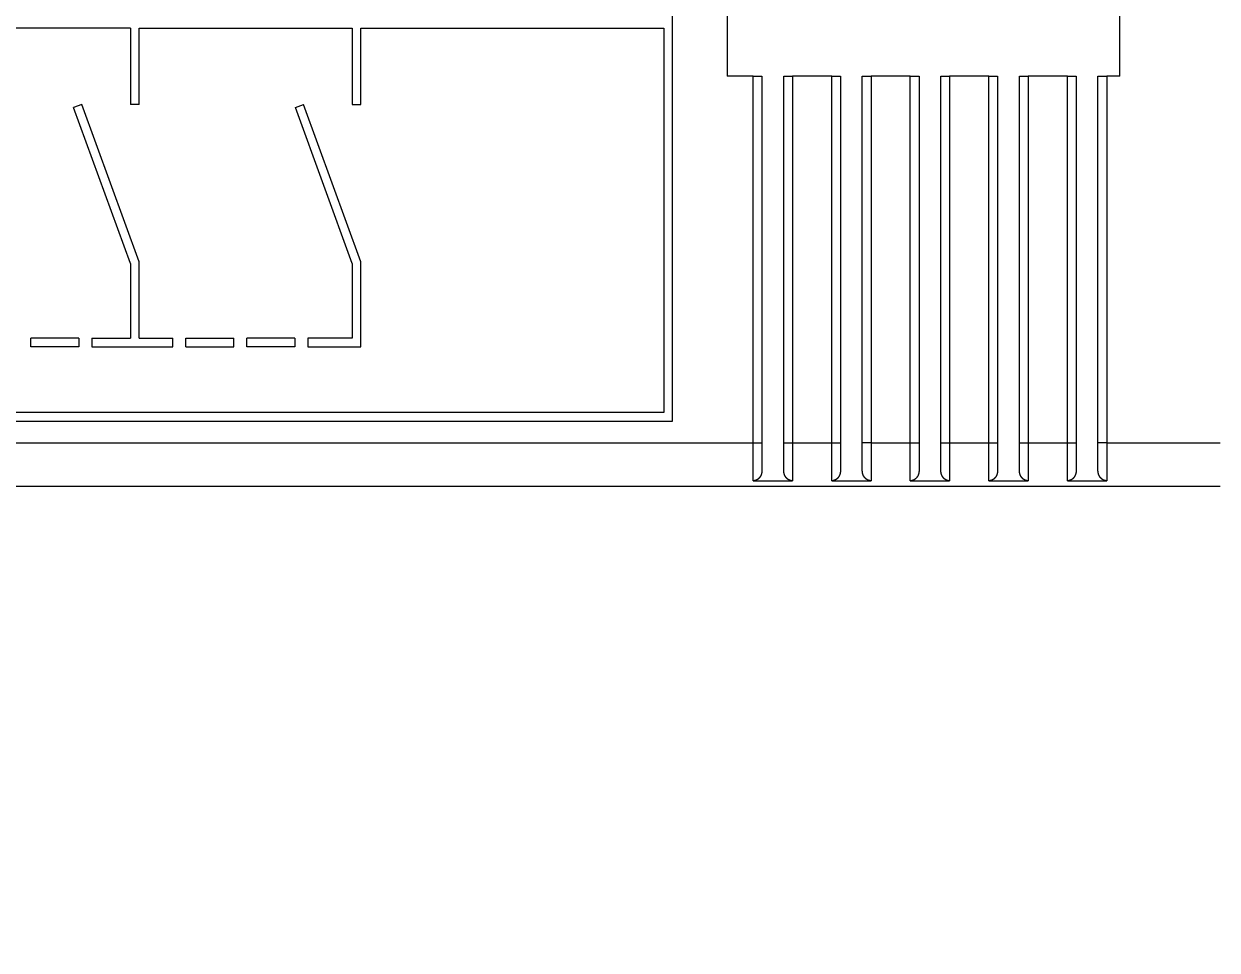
# Model space of a CAD drawing. Header units: millimetres. Extents: x 0 to 840, y -1485 to 297.
# Drawn here: x 83.947 to 86.681, y -1310.486 to -1308.365 of the extents above; entities that cross this region are included whole.
import ezdxf

# ---------------------------------------------------------------- set-up
doc = ezdxf.new("R2010")
doc.units = ezdxf.units.MM

# ---------------------------------------------------------------- blocks, each defined once
blk = doc.blocks.new('OTM30F3M_(40_60_63_80_100_125)')
at = {"linetype": 'Continuous'}
for p, q in [((13.88, 0.1041), (13.88, 0.9441)), ((13.97, 0.9441), (13.97, 0.1041)), ((14.06, 0.1041), (14.06, 0.9441)), ((14.15, 0.9441), (14.15, 0.1041)), ((14.24, 0.1041), (14.24, 0.9441)), ((14.33, 0.9441), (14.33, 0.1041)), ((14.42, 0.1041), (14.42, 0.9441)), ((14.51, 0.9441), (14.51, 0.1041)), ((14.6, 0.1041), (14.6, 0.9441)), ((14.69, 0.9441), (14.69, 0.1041)), ((9.11, 0.1041), (13.88, 0.1041)), ((13.88, 0.1041), (13.9, 0.1041)), ((13.88, 0.0175), (13.88, 0.1041)), ((13.95, 0.1041), (13.97, 0.1041)), ((13.97, 0.1041), (13.97, 0.0175)), ((13.97, 0.1041), (14.06, 0.1041)), ((14.06, 0.1041), (14.08, 0.1041)), ((14.06, 0.0175), (14.06, 0.1041)), ((14.15, 0.1041), (14.13, 0.1041)), ((14.15, 0.1041), (14.15, 0.0175)), ((14.15, 0.1041), (14.24, 0.1041)), ((14.24, 0.1041), (14.26, 0.1041)), ((14.24, 0.0175), (14.24, 0.1041)), ((14.31, 0.1041), (14.33, 0.1041)), ((14.33, 0.1041), (14.33, 0.0175)), ((14.33, 0.1041), (14.42, 0.1041)), ((14.42, 0.1041), (14.44, 0.1041)), ((14.42, 0.0175), (14.42, 0.1041)), ((14.49, 0.1041), (14.51, 0.1041)), ((14.51, 0.1041), (14.51, 0.0175)), ((14.51, 0.1041), (14.6, 0.1041)), ((14.6, 0.1041), (14.62, 0.1041)), ((14.6, 0.0175), (14.6, 0.1041)), ((14.69, 0.1041), (14.67, 0.1041)), ((14.69, 0.1041), (14.69, 0.0175)), ((14.69, 0.1041), (14.95, 0.1041))]:
    blk.add_line(p, q, dxfattribs=at)
for points in [[(13.82, 1.4541), (13.82, 0.9441)], [(14.72, 0.9441), (14.72, 1.4541)], [(13.695, 0.1541), (13.695, 1.4241)], [(12.453, 1.0541), (11.965, 1.0541)], [(12.453, 1.0541), (12.453, 0.8795)], [(12.473, 0.8795), (12.473, 1.0541)], [(12.473, 1.0541), (12.961, 1.0541)], [(12.961, 1.0541), (12.961, 0.8795)], [(12.981, 0.8795), (12.981, 1.0541)], [(12.981, 1.0541), (13.675, 1.0541)], [(13.675, 1.0541), (13.675, 0.1741)], [(13.88, 0.9441), (13.82, 0.9441)], [(13.88, 0.9441), (13.9, 0.9441)], [(13.9, 0.9441), (13.9, 0.1041)], [(13.95, 0.9441), (13.97, 0.9441)], [(13.95, 0.1041), (13.95, 0.9441)], [(14.06, 0.9441), (13.97, 0.9441)], [(14.06, 0.9441), (14.08, 0.9441)], [(14.08, 0.9441), (14.08, 0.1041)], [(14.13, 0.9441), (14.15, 0.9441)], [(14.13, 0.1041), (14.13, 0.9441)], [(14.24, 0.9441), (14.15, 0.9441)], [(14.24, 0.9441), (14.26, 0.9441)], [(14.26, 0.9441), (14.26, 0.1041)], [(14.31, 0.9441), (14.33, 0.9441)], [(14.31, 0.1041), (14.31, 0.9441)], [(14.42, 0.9441), (14.33, 0.9441)], [(14.42, 0.9441), (14.44, 0.9441)], [(14.44, 0.9441), (14.44, 0.1041)], [(14.49, 0.9441), (14.51, 0.9441)], [(14.49, 0.1041), (14.49, 0.9441)], [(14.6, 0.9441), (14.51, 0.9441)], [(14.6, 0.9441), (14.62, 0.9441)], [(14.62, 0.9441), (14.62, 0.1041)], [(14.67, 0.9441), (14.69, 0.9441)], [(14.67, 0.1041), (14.67, 0.9441)], [(14.72, 0.9441), (14.69, 0.9441)], [(12.3418, 0.8795), (12.323, 0.8727)], [(12.473, 0.519), (12.3418, 0.8795)], [(12.473, 0.8795), (12.453, 0.8795)], [(12.831, 0.8727), (12.8498, 0.8795)], [(12.981, 0.519), (12.8498, 0.8795)], [(12.961, 0.8795), (12.981, 0.8795)], [(12.453, 0.5155), (12.323, 0.8727)], [(12.961, 0.5155), (12.831, 0.8727)], [(12.453, 0.5155), (12.453, 0.3441)], [(12.473, 0.3441), (12.473, 0.519)], [(12.961, 0.5155), (12.961, 0.3441)], [(12.981, 0.3241), (12.981, 0.519)], [(12.225, 0.3241), (12.225, 0.3441)], [(12.335, 0.3441), (12.225, 0.3441)], [(12.335, 0.3441), (12.335, 0.3241)], [(12.365, 0.3441), (12.453, 0.3441)], [(12.365, 0.3441), (12.365, 0.3241)], [(12.473, 0.3441), (12.55, 0.3441)], [(12.55, 0.3241), (12.55, 0.3441)], [(12.58, 0.3241), (12.58, 0.3441)], [(12.58, 0.3441), (12.69, 0.3441)], [(12.69, 0.3241), (12.69, 0.3441)], [(12.72, 0.3241), (12.72, 0.3441)], [(12.83, 0.3441), (12.72, 0.3441)], [(12.83, 0.3441), (12.83, 0.3241)], [(12.86, 0.3441), (12.86, 0.3241)], [(12.961, 0.3441), (12.86, 0.3441)], [(12.335, 0.3241), (12.225, 0.3241)], [(12.365, 0.3241), (12.55, 0.3241)], [(12.58, 0.3241), (12.69, 0.3241)], [(12.83, 0.3241), (12.72, 0.3241)], [(12.86, 0.3241), (12.981, 0.3241)], [(13.675, 0.1741), (9.215, 0.1741)], [(9.195, 0.1541), (13.695, 0.1541)], [(13.9, 0.1041), (13.9, 0.0417)], [(13.95, 0.0417), (13.95, 0.1041)], [(14.08, 0.1041), (14.08, 0.0417)], [(14.13, 0.0417), (14.13, 0.1041)], [(14.26, 0.1041), (14.26, 0.0417)], [(14.31, 0.0417), (14.31, 0.1041)], [(14.44, 0.1041), (14.44, 0.0417)], [(14.49, 0.0417), (14.49, 0.1041)], [(14.62, 0.1041), (14.62, 0.0417)], [(14.67, 0.0417), (14.67, 0.1041)], [(14.95, 0.0041), (7.1, 0.0041)], [(13.88, 0.0175), (13.97, 0.0175)], [(14.06, 0.0175), (14.15, 0.0175)], [(14.24, 0.0175), (14.33, 0.0175)], [(14.42, 0.0175), (14.51, 0.0175)], [(14.6, 0.0175), (14.69, 0.0175)]]:
    blk.add_lwpolyline(points, dxfattribs=at)
for points in [[(13.9, 0.0416), (13.9, 0.0414, -0.002264), (13.9, 0.0411, -0.002256), (13.9, 0.0408, -0.002256), (13.9, 0.0405, -0.002267), (13.9, 0.0402, -0.002275), (13.9, 0.0399, -0.002282), (13.8999, 0.0396, -0.00229), (13.8999, 0.0393, -0.0023), (13.8999, 0.039, -0.002309), (13.8999, 0.0388, -0.00232), (13.8998, 0.0385, -0.00233), (13.8998, 0.0382, -0.002342), (13.8998, 0.0379, -0.002354), (13.8997, 0.0376, -0.002367), (13.8997, 0.0373, -0.00238), (13.8997, 0.037, -0.002395), (13.8996, 0.0367, -0.002408), (13.8996, 0.0364, -0.002425), (13.8995, 0.0362, -0.00244), (13.8995, 0.0359, -0.002457), (13.8994, 0.0356, -0.002473), (13.8993, 0.0353, -0.002492), (13.8993, 0.035, -0.002509), (13.8992, 0.0347, -0.002529), (13.8992, 0.0344, -0.002547), (13.8991, 0.0342, -0.002568), (13.899, 0.0339, -0.002588), (13.8989, 0.0336, -0.00261), (13.8989, 0.0333, -0.00263), (13.8988, 0.033, -0.002653), (13.8987, 0.0328, -0.002675), (13.8986, 0.0325, -0.0027), (13.8985, 0.0322, -0.002722), (13.8984, 0.0319, -0.002746), (13.8983, 0.0317, -0.002775), (13.8982, 0.0314, -0.002807), (13.8981, 0.0311, -0.00282), (13.898, 0.0309, -0.002826), (13.8979, 0.0306, -0.002834), (13.8978, 0.0303, -0.002845), (13.8977, 0.0301, -0.002855), (13.8976, 0.0298, -0.002868), (13.8974, 0.0295, -0.00288), (13.8973, 0.0293, -0.002896), (13.8972, 0.029, -0.00291), (13.8971, 0.0287, -0.002928), (13.8969, 0.0285, -0.002945), (13.8968, 0.0282, -0.002965), (13.8966, 0.028, -0.002984), (13.8965, 0.0277, -0.003006), (13.8964, 0.0275, -0.003028), (13.8962, 0.0272, -0.003052), (13.8961, 0.027, -0.003075), (13.8959, 0.0267, -0.003103), (13.8957, 0.0265, -0.003128), (13.8956, 0.0262, -0.003156), (13.8954, 0.026, -0.003184), (13.8953, 0.0258, -0.003217), (13.8951, 0.0255, -0.003244), (13.8949, 0.0253, -0.003271), (13.8947, 0.0251, -0.003311), (13.8946, 0.0248, -0.003367), (13.8944, 0.0246, -0.003406), (13.8942, 0.0244, -0.003435), (13.894, 0.0242, -0.00344), (13.8938, 0.0239, -0.003434), (13.8936, 0.0237, -0.003434), (13.8934, 0.0235, -0.00344), (13.8932, 0.0233, -0.003446), (13.893, 0.0231, -0.003455), (13.8928, 0.0229, -0.003464), (13.8926, 0.0227, -0.003477), (13.8924, 0.0225, -0.003489), (13.8922, 0.0223, -0.003506), (13.8919, 0.0221, -0.003523), (13.8917, 0.0219, -0.003544), (13.8915, 0.0217, -0.003564), (13.8913, 0.0215, -0.003588), (13.891, 0.0214, -0.003612), (13.8908, 0.0212, -0.003641), (13.8906, 0.021, -0.003668), (13.8903, 0.0208, -0.0037), (13.8901, 0.0207, -0.003731), (13.8899, 0.0205, -0.003767), (13.8896, 0.0204, -0.003802), (13.8894, 0.0202, -0.003842), (13.8891, 0.02, -0.003878), (13.8889, 0.0199, -0.003921), (13.8886, 0.0198, -0.003965), (13.8884, 0.0196, -0.004005), (13.8881, 0.0195, -0.004007), (13.8878, 0.0194, -0.003989), (13.8876, 0.0192, -0.003975), (13.8873, 0.0191, -0.003967), (13.8871, 0.019, -0.00396), (13.8868, 0.0189, -0.003956), (13.8865, 0.0188, -0.003955), (13.8862, 0.0187, -0.003956), (13.886, 0.0186, -0.00396), (13.8857, 0.0185, -0.003968), (13.8854, 0.0184, -0.003976), (13.8851, 0.0183, -0.003987), (13.8849, 0.0182, -0.004003), (13.8846, 0.0181, -0.004029), (13.8843, 0.018, -0.004038), (13.884, 0.018, -0.004036), (13.8837, 0.0179, -0.004095), (13.8835, 0.0178, -0.004207), (13.8832, 0.0178, -0.004118), (13.8829, 0.0177, -0.003882), (13.8826, 0.0177, -0.004311), (13.8823, 0.0177, -0.005155), (13.882, 0.0176, -0.003937), (13.8817, 0.0176, -0.001394), (13.8815, 0.0176, -0.005323), (13.8812, 0.0175, -0.009071), (13.8807, 0.0175, -0.004437), (13.88, 0.0175, -0.002355)], [(13.97, 0.0175), (13.9698, 0.0175, -0.00363), (13.9695, 0.0175, -0.003631), (13.9693, 0.0175, -0.003617), (13.969, 0.0175, -0.00359), (13.9688, 0.0175, -0.00357), (13.9685, 0.0176, -0.003553), (13.9683, 0.0176, -0.003539), (13.968, 0.0176, -0.003525), (13.9678, 0.0176, -0.003513), (13.9675, 0.0177, -0.003503), (13.9673, 0.0177, -0.003495), (13.967, 0.0178, -0.003488), (13.9668, 0.0178, -0.003484), (13.9665, 0.0179, -0.003481), (13.9663, 0.0179, -0.00348), (13.966, 0.018, -0.003481), (13.9658, 0.018, -0.003483), (13.9656, 0.0181, -0.003488), (13.9653, 0.0181, -0.003494), (13.9651, 0.0182, -0.003502), (13.9648, 0.0183, -0.003511), (13.9646, 0.0184, -0.003523), (13.9644, 0.0184, -0.003536), (13.9641, 0.0185, -0.003548), (13.9639, 0.0186, -0.003539), (13.9637, 0.0187, -0.0035), (13.9634, 0.0188, -0.003468), (13.9632, 0.0189, -0.003444), (13.963, 0.019, -0.003422), (13.9627, 0.0191, -0.003396), (13.9625, 0.0192, -0.003374), (13.9623, 0.0193, -0.003353), (13.9621, 0.0194, -0.003335), (13.9618, 0.0195, -0.003316), (13.9616, 0.0196, -0.0033), (13.9614, 0.0197, -0.003284), (13.9612, 0.0199, -0.003271), (13.961, 0.02, -0.003258), (13.9608, 0.0201, -0.003249), (13.9605, 0.0203, -0.003239), (13.9603, 0.0204, -0.003232), (13.9601, 0.0205, -0.003225), (13.9599, 0.0207, -0.00322), (13.9597, 0.0208, -0.003217), (13.9595, 0.0209, -0.003215), (13.9593, 0.0211, -0.003215), (13.9591, 0.0212, -0.003216), (13.9589, 0.0214, -0.003218), (13.9587, 0.0215, -0.003204), (13.9585, 0.0217, -0.003166), (13.9583, 0.0219, -0.003134), (13.9581, 0.022, -0.00311), (13.958, 0.0222, -0.003088), (13.9578, 0.0224, -0.003062), (13.9576, 0.0225, -0.00304), (13.9574, 0.0227, -0.003017), (13.9572, 0.0229, -0.002997), (13.957, 0.023, -0.002976), (13.9569, 0.0232, -0.002957), (13.9567, 0.0234, -0.002938), (13.9565, 0.0236, -0.002922), (13.9564, 0.0238, -0.002905), (13.9562, 0.0239, -0.002891), (13.956, 0.0241, -0.002876), (13.9559, 0.0243, -0.002864), (13.9557, 0.0245, -0.002851), (13.9555, 0.0247, -0.002841), (13.9554, 0.0249, -0.002831), (13.9552, 0.0251, -0.002823), (13.9551, 0.0253, -0.002814), (13.9549, 0.0255, -0.002808), (13.9548, 0.0257, -0.002804), (13.9546, 0.0259, -0.002798), (13.9545, 0.0261, -0.002782), (13.9544, 0.0263, -0.002761), (13.9542, 0.0265, -0.002732), (13.9541, 0.0267, -0.002708), (13.954, 0.0269, -0.002687), (13.9538, 0.0271, -0.002668), (13.9537, 0.0274, -0.002646), (13.9536, 0.0276, -0.002626), (13.9535, 0.0278, -0.002606), (13.9533, 0.028, -0.002589), (13.9532, 0.0282, -0.00257), (13.9531, 0.0284, -0.002553), (13.953, 0.0287, -0.002535), (13.9529, 0.0289, -0.00252), (13.9528, 0.0291, -0.002504), (13.9526, 0.0293, -0.00249), (13.9525, 0.0296, -0.002474), (13.9524, 0.0298, -0.002462), (13.9523, 0.03, -0.002448), (13.9522, 0.0302, -0.002436), (13.9521, 0.0305, -0.002424), (13.952, 0.0307, -0.002414), (13.952, 0.0309, -0.002403), (13.9519, 0.0312, -0.002394), (13.9518, 0.0314, -0.002384), (13.9517, 0.0316, -0.002377), (13.9516, 0.0319, -0.002369), (13.9515, 0.0321, -0.002362), (13.9514, 0.0323, -0.002351), (13.9514, 0.0326, -0.002336), (13.9513, 0.0328, -0.002312), (13.9512, 0.0331, -0.002292), (13.9511, 0.0333, -0.002277), (13.9511, 0.0335, -0.002263), (13.951, 0.0338, -0.002246), (13.951, 0.034, -0.002231), (13.9509, 0.0343, -0.002215), (13.9508, 0.0345, -0.002201), (13.9508, 0.0347, -0.002186), (13.9507, 0.035, -0.002172), (13.9507, 0.0352, -0.002158), (13.9506, 0.0355, -0.002145), (13.9506, 0.0357, -0.002132), (13.9505, 0.036, -0.00212), (13.9505, 0.0362, -0.002107), (13.9504, 0.0364, -0.002096), (13.9504, 0.0367, -0.002084), (13.9504, 0.0369, -0.002073), (13.9503, 0.0372, -0.002061), (13.9503, 0.0374, -0.002053), (13.9502, 0.0377, -0.002046), (13.9502, 0.0379, -0.002032), (13.9502, 0.0382, -0.00201), (13.9502, 0.0384, -0.002019), (13.9501, 0.0387, -0.002049), (13.9501, 0.0389, -0.001986), (13.9501, 0.0392, -0.001853), (13.9501, 0.0394, -0.002029), (13.9501, 0.0397, -0.002391), (13.95, 0.0399, -0.00183), (13.95, 0.0402, -0.000698), (13.95, 0.0404, -0.002595), (13.95, 0.0407, -0.004304), (13.95, 0.0411, -0.002098), (13.95, 0.0416, -0.001122)], [(14.08, 0.0416), (14.08, 0.0414, -0.002263), (14.08, 0.0411, -0.002255), (14.08, 0.0408, -0.002255), (14.08, 0.0405, -0.002266), (14.08, 0.0402, -0.002274), (14.08, 0.0399, -0.002281), (14.0799, 0.0396, -0.002288), (14.0799, 0.0393, -0.002298), (14.0799, 0.039, -0.002308), (14.0799, 0.0388, -0.002319), (14.0798, 0.0385, -0.002329), (14.0798, 0.0382, -0.002341), (14.0798, 0.0379, -0.002353), (14.0797, 0.0376, -0.002366), (14.0797, 0.0373, -0.002379), (14.0797, 0.037, -0.002394), (14.0796, 0.0367, -0.002408), (14.0796, 0.0364, -0.002424), (14.0795, 0.0362, -0.002439), (14.0795, 0.0359, -0.002456), (14.0794, 0.0356, -0.002472), (14.0793, 0.0353, -0.002491), (14.0793, 0.035, -0.002508), (14.0792, 0.0347, -0.002528), (14.0792, 0.0344, -0.002547), (14.0791, 0.0342, -0.002568), (14.079, 0.0339, -0.002587), (14.0789, 0.0336, -0.002609), (14.0789, 0.0333, -0.00263), (14.0788, 0.033, -0.002653), (14.0787, 0.0328, -0.002675), (14.0786, 0.0325, -0.0027), (14.0785, 0.0322, -0.002722), (14.0784, 0.0319, -0.002746), (14.0783, 0.0317, -0.002775), (14.0782, 0.0314, -0.002807), (14.0781, 0.0311, -0.00282), (14.078, 0.0309, -0.002826), (14.0779, 0.0306, -0.002834), (14.0778, 0.0303, -0.002845), (14.0777, 0.0301, -0.002855), (14.0776, 0.0298, -0.002868), (14.0774, 0.0295, -0.00288), (14.0773, 0.0293, -0.002896), (14.0772, 0.029, -0.00291), (14.0771, 0.0287, -0.002928), (14.0769, 0.0285, -0.002945), (14.0768, 0.0282, -0.002965), (14.0766, 0.028, -0.002984), (14.0765, 0.0277, -0.003006), (14.0764, 0.0275, -0.003028), (14.0762, 0.0272, -0.003052), (14.0761, 0.027, -0.003075), (14.0759, 0.0267, -0.003103), (14.0757, 0.0265, -0.003128), (14.0756, 0.0262, -0.003156), (14.0754, 0.026, -0.003184), (14.0753, 0.0258, -0.003217), (14.0751, 0.0255, -0.003244), (14.0749, 0.0253, -0.003271), (14.0747, 0.0251, -0.003311), (14.0746, 0.0248, -0.003367), (14.0744, 0.0246, -0.003406), (14.0742, 0.0244, -0.003435), (14.074, 0.0242, -0.00344), (14.0738, 0.0239, -0.003434), (14.0736, 0.0237, -0.003434), (14.0734, 0.0235, -0.00344), (14.0732, 0.0233, -0.003446), (14.073, 0.0231, -0.003455), (14.0728, 0.0229, -0.003464), (14.0726, 0.0227, -0.003477), (14.0724, 0.0225, -0.003489), (14.0722, 0.0223, -0.003506), (14.0719, 0.0221, -0.003523), (14.0717, 0.0219, -0.003544), (14.0715, 0.0217, -0.003564), (14.0713, 0.0215, -0.003588), (14.071, 0.0214, -0.003612), (14.0708, 0.0212, -0.003641), (14.0706, 0.021, -0.003668), (14.0703, 0.0208, -0.0037), (14.0701, 0.0207, -0.003731), (14.0699, 0.0205, -0.003767), (14.0696, 0.0204, -0.003802), (14.0694, 0.0202, -0.003842), (14.0691, 0.02, -0.003878), (14.0689, 0.0199, -0.003921), (14.0686, 0.0198, -0.003965), (14.0684, 0.0196, -0.004005), (14.0681, 0.0195, -0.004007), (14.0678, 0.0194, -0.003989), (14.0676, 0.0192, -0.003975), (14.0673, 0.0191, -0.003967), (14.0671, 0.019, -0.00396), (14.0668, 0.0189, -0.003956), (14.0665, 0.0188, -0.003955), (14.0662, 0.0187, -0.003956), (14.066, 0.0186, -0.00396), (14.0657, 0.0185, -0.003968), (14.0654, 0.0184, -0.003976), (14.0651, 0.0183, -0.003987), (14.0649, 0.0182, -0.004003), (14.0646, 0.0181, -0.004029), (14.0643, 0.018, -0.004038), (14.064, 0.018, -0.004036), (14.0637, 0.0179, -0.004095), (14.0635, 0.0178, -0.004207), (14.0632, 0.0178, -0.004118), (14.0629, 0.0177, -0.003882), (14.0626, 0.0177, -0.004311), (14.0623, 0.0177, -0.005154), (14.062, 0.0176, -0.003938), (14.0617, 0.0176, -0.001395), (14.0615, 0.0176, -0.005322), (14.0612, 0.0175, -0.009069), (14.0607, 0.0175, -0.004437), (14.06, 0.0175, -0.002355)], [(14.15, 0.0175), (14.1498, 0.0175, -0.00363), (14.1495, 0.0175, -0.003631), (14.1493, 0.0175, -0.003616), (14.149, 0.0175, -0.003589), (14.1488, 0.0175, -0.00357), (14.1485, 0.0176, -0.003553), (14.1483, 0.0176, -0.003539), (14.148, 0.0176, -0.003525), (14.1478, 0.0176, -0.003513), (14.1475, 0.0177, -0.003503), (14.1473, 0.0177, -0.003495), (14.147, 0.0178, -0.003489), (14.1468, 0.0178, -0.003484), (14.1465, 0.0179, -0.003481), (14.1463, 0.0179, -0.00348), (14.146, 0.018, -0.003481), (14.1458, 0.018, -0.003484), (14.1456, 0.0181, -0.003488), (14.1453, 0.0181, -0.003494), (14.1451, 0.0182, -0.003502), (14.1448, 0.0183, -0.003511), (14.1446, 0.0184, -0.003523), (14.1444, 0.0184, -0.003537), (14.1441, 0.0185, -0.003548), (14.1439, 0.0186, -0.003539), (14.1437, 0.0187, -0.0035), (14.1434, 0.0188, -0.003468), (14.1432, 0.0189, -0.003444), (14.143, 0.019, -0.003422), (14.1427, 0.0191, -0.003396), (14.1425, 0.0192, -0.003374), (14.1423, 0.0193, -0.003353), (14.1421, 0.0194, -0.003335), (14.1418, 0.0195, -0.003316), (14.1416, 0.0196, -0.0033), (14.1414, 0.0197, -0.003284), (14.1412, 0.0199, -0.003271), (14.141, 0.02, -0.003258), (14.1408, 0.0201, -0.003249), (14.1405, 0.0203, -0.003239), (14.1403, 0.0204, -0.003232), (14.1401, 0.0205, -0.003225), (14.1399, 0.0207, -0.00322), (14.1397, 0.0208, -0.003217), (14.1395, 0.0209, -0.003215), (14.1393, 0.0211, -0.003215), (14.1391, 0.0212, -0.003216), (14.1389, 0.0214, -0.003218), (14.1387, 0.0215, -0.003204), (14.1385, 0.0217, -0.003166), (14.1383, 0.0219, -0.003134), (14.1381, 0.022, -0.00311), (14.138, 0.0222, -0.003088), (14.1378, 0.0224, -0.003062), (14.1376, 0.0225, -0.00304), (14.1374, 0.0227, -0.003017), (14.1372, 0.0229, -0.002997), (14.137, 0.023, -0.002976), (14.1369, 0.0232, -0.002957), (14.1367, 0.0234, -0.002938), (14.1365, 0.0236, -0.002922), (14.1364, 0.0238, -0.002905), (14.1362, 0.0239, -0.002891), (14.136, 0.0241, -0.002876), (14.1359, 0.0243, -0.002864), (14.1357, 0.0245, -0.002851), (14.1355, 0.0247, -0.002841), (14.1354, 0.0249, -0.002831), (14.1352, 0.0251, -0.002823), (14.1351, 0.0253, -0.002814), (14.1349, 0.0255, -0.002808), (14.1348, 0.0257, -0.002804), (14.1346, 0.0259, -0.002798), (14.1345, 0.0261, -0.002782), (14.1344, 0.0263, -0.002761), (14.1342, 0.0265, -0.002732), (14.1341, 0.0267, -0.002708), (14.134, 0.0269, -0.002687), (14.1338, 0.0271, -0.002668), (14.1337, 0.0274, -0.002646), (14.1336, 0.0276, -0.002626), (14.1335, 0.0278, -0.002606), (14.1333, 0.028, -0.002589), (14.1332, 0.0282, -0.00257), (14.1331, 0.0284, -0.002553), (14.133, 0.0287, -0.002535), (14.1329, 0.0289, -0.00252), (14.1328, 0.0291, -0.002504), (14.1326, 0.0293, -0.00249), (14.1325, 0.0296, -0.002474), (14.1324, 0.0298, -0.002462), (14.1323, 0.03, -0.002448), (14.1322, 0.0302, -0.002436), (14.1321, 0.0305, -0.002424), (14.132, 0.0307, -0.002414), (14.132, 0.0309, -0.002403), (14.1319, 0.0312, -0.002394), (14.1318, 0.0314, -0.002384), (14.1317, 0.0316, -0.002377), (14.1316, 0.0319, -0.002369), (14.1315, 0.0321, -0.002362), (14.1314, 0.0323, -0.002351), (14.1314, 0.0326, -0.002336), (14.1313, 0.0328, -0.002312), (14.1312, 0.0331, -0.002292), (14.1311, 0.0333, -0.002277), (14.1311, 0.0335, -0.002263), (14.131, 0.0338, -0.002246), (14.131, 0.034, -0.002231), (14.1309, 0.0343, -0.002215), (14.1308, 0.0345, -0.002201), (14.1308, 0.0347, -0.002186), (14.1307, 0.035, -0.002172), (14.1307, 0.0352, -0.002158), (14.1306, 0.0355, -0.002145), (14.1306, 0.0357, -0.002132), (14.1305, 0.036, -0.00212), (14.1305, 0.0362, -0.002107), (14.1304, 0.0364, -0.002096), (14.1304, 0.0367, -0.002084), (14.1304, 0.0369, -0.002073), (14.1303, 0.0372, -0.002061), (14.1303, 0.0374, -0.002053), (14.1302, 0.0377, -0.002046), (14.1302, 0.0379, -0.002032), (14.1302, 0.0382, -0.00201), (14.1302, 0.0384, -0.002019), (14.1301, 0.0387, -0.002049), (14.1301, 0.0389, -0.001986), (14.1301, 0.0392, -0.001851), (14.1301, 0.0394, -0.00203), (14.1301, 0.0397, -0.002396), (14.13, 0.0399, -0.001829), (14.13, 0.0402, -0.000676), (14.13, 0.0404, -0.002601), (14.13, 0.0407, -0.004369), (14.13, 0.0411, -0.002134), (14.13, 0.0416, -0.001138)], [(14.26, 0.0416), (14.26, 0.0414, -0.002261), (14.26, 0.0411, -0.002253), (14.26, 0.0408, -0.002253), (14.26, 0.0405, -0.002264), (14.26, 0.0402, -0.002272), (14.26, 0.0399, -0.00228), (14.2599, 0.0396, -0.002287), (14.2599, 0.0393, -0.002297), (14.2599, 0.039, -0.002306), (14.2599, 0.0388, -0.002318), (14.2598, 0.0385, -0.002328), (14.2598, 0.0382, -0.00234), (14.2598, 0.0379, -0.002352), (14.2597, 0.0376, -0.002365), (14.2597, 0.0373, -0.002378), (14.2597, 0.037, -0.002393), (14.2596, 0.0367, -0.002407), (14.2596, 0.0364, -0.002423), (14.2595, 0.0362, -0.002438), (14.2595, 0.0359, -0.002456), (14.2594, 0.0356, -0.002472), (14.2593, 0.0353, -0.002491), (14.2593, 0.035, -0.002508), (14.2592, 0.0347, -0.002528), (14.2592, 0.0344, -0.002546), (14.2591, 0.0342, -0.002567), (14.259, 0.0339, -0.002587), (14.2589, 0.0336, -0.002609), (14.2589, 0.0333, -0.00263), (14.2588, 0.033, -0.002653), (14.2587, 0.0328, -0.002675), (14.2586, 0.0325, -0.0027), (14.2585, 0.0322, -0.002722), (14.2584, 0.0319, -0.002746), (14.2583, 0.0317, -0.002775), (14.2582, 0.0314, -0.002807), (14.2581, 0.0311, -0.00282), (14.258, 0.0309, -0.002826), (14.2579, 0.0306, -0.002834), (14.2578, 0.0303, -0.002845), (14.2577, 0.0301, -0.002855), (14.2576, 0.0298, -0.002868), (14.2574, 0.0295, -0.00288), (14.2573, 0.0293, -0.002896), (14.2572, 0.029, -0.00291), (14.2571, 0.0287, -0.002928), (14.2569, 0.0285, -0.002945), (14.2568, 0.0282, -0.002965), (14.2566, 0.028, -0.002984), (14.2565, 0.0277, -0.003006), (14.2564, 0.0275, -0.003028), (14.2562, 0.0272, -0.003052), (14.2561, 0.027, -0.003075), (14.2559, 0.0267, -0.003103), (14.2557, 0.0265, -0.003128), (14.2556, 0.0262, -0.003156), (14.2554, 0.026, -0.003184), (14.2553, 0.0258, -0.003217), (14.2551, 0.0255, -0.003244), (14.2549, 0.0253, -0.003271), (14.2547, 0.0251, -0.003311), (14.2546, 0.0248, -0.003367), (14.2544, 0.0246, -0.003406), (14.2542, 0.0244, -0.003435), (14.254, 0.0242, -0.00344), (14.2538, 0.0239, -0.003434), (14.2536, 0.0237, -0.003434), (14.2534, 0.0235, -0.00344), (14.2532, 0.0233, -0.003446), (14.253, 0.0231, -0.003455), (14.2528, 0.0229, -0.003464), (14.2526, 0.0227, -0.003477), (14.2524, 0.0225, -0.003489), (14.2522, 0.0223, -0.003506), (14.2519, 0.0221, -0.003523), (14.2517, 0.0219, -0.003544), (14.2515, 0.0217, -0.003564), (14.2513, 0.0215, -0.003588), (14.251, 0.0214, -0.003612), (14.2508, 0.0212, -0.003641), (14.2506, 0.021, -0.003668), (14.2503, 0.0208, -0.0037), (14.2501, 0.0207, -0.003731), (14.2499, 0.0205, -0.003767), (14.2496, 0.0204, -0.003802), (14.2494, 0.0202, -0.003842), (14.2491, 0.02, -0.003878), (14.2489, 0.0199, -0.003921), (14.2486, 0.0198, -0.003965), (14.2484, 0.0196, -0.004005), (14.2481, 0.0195, -0.004007), (14.2478, 0.0194, -0.003989), (14.2476, 0.0192, -0.003975), (14.2473, 0.0191, -0.003967), (14.2471, 0.019, -0.00396), (14.2468, 0.0189, -0.003956), (14.2465, 0.0188, -0.003955), (14.2462, 0.0187, -0.003956), (14.246, 0.0186, -0.00396), (14.2457, 0.0185, -0.003968), (14.2454, 0.0184, -0.003976), (14.2451, 0.0183, -0.003987), (14.2449, 0.0182, -0.004003), (14.2446, 0.0181, -0.004029), (14.2443, 0.018, -0.004038), (14.244, 0.018, -0.004036), (14.2437, 0.0179, -0.004095), (14.2435, 0.0178, -0.004207), (14.2432, 0.0178, -0.004118), (14.2429, 0.0177, -0.003882), (14.2426, 0.0177, -0.004311), (14.2423, 0.0177, -0.005154), (14.242, 0.0176, -0.003938), (14.2417, 0.0176, -0.001396), (14.2415, 0.0176, -0.00532), (14.2412, 0.0175, -0.009067), (14.2407, 0.0175, -0.004437), (14.24, 0.0175, -0.002356)], [(14.33, 0.0175), (14.3298, 0.0175, -0.003629), (14.3295, 0.0175, -0.00363), (14.3293, 0.0175, -0.003616), (14.329, 0.0175, -0.003589), (14.3288, 0.0175, -0.003569), (14.3285, 0.0176, -0.003553), (14.3283, 0.0176, -0.003539), (14.328, 0.0176, -0.003525), (14.3278, 0.0176, -0.003513), (14.3275, 0.0177, -0.003503), (14.3273, 0.0177, -0.003495), (14.327, 0.0178, -0.003489), (14.3268, 0.0178, -0.003484), (14.3265, 0.0179, -0.003481), (14.3263, 0.0179, -0.003481), (14.326, 0.018, -0.003481), (14.3258, 0.018, -0.003484), (14.3256, 0.0181, -0.003488), (14.3253, 0.0181, -0.003494), (14.3251, 0.0182, -0.003502), (14.3248, 0.0183, -0.003511), (14.3246, 0.0184, -0.003523), (14.3244, 0.0184, -0.003537), (14.3241, 0.0185, -0.003548), (14.3239, 0.0186, -0.003539), (14.3237, 0.0187, -0.0035), (14.3234, 0.0188, -0.003468), (14.3232, 0.0189, -0.003444), (14.323, 0.019, -0.003422), (14.3227, 0.0191, -0.003396), (14.3225, 0.0192, -0.003374), (14.3223, 0.0193, -0.003353), (14.3221, 0.0194, -0.003335), (14.3218, 0.0195, -0.003316), (14.3216, 0.0196, -0.0033), (14.3214, 0.0197, -0.003284), (14.3212, 0.0199, -0.003271), (14.321, 0.02, -0.003258), (14.3208, 0.0201, -0.003249), (14.3205, 0.0203, -0.003239), (14.3203, 0.0204, -0.003232), (14.3201, 0.0205, -0.003225), (14.3199, 0.0207, -0.00322), (14.3197, 0.0208, -0.003217), (14.3195, 0.0209, -0.003215), (14.3193, 0.0211, -0.003215), (14.3191, 0.0212, -0.003216), (14.3189, 0.0214, -0.003218), (14.3187, 0.0215, -0.003204), (14.3185, 0.0217, -0.003166), (14.3183, 0.0219, -0.003134), (14.3181, 0.022, -0.00311), (14.318, 0.0222, -0.003088), (14.3178, 0.0224, -0.003062), (14.3176, 0.0225, -0.00304), (14.3174, 0.0227, -0.003017), (14.3172, 0.0229, -0.002997), (14.317, 0.023, -0.002976), (14.3169, 0.0232, -0.002957), (14.3167, 0.0234, -0.002938), (14.3165, 0.0236, -0.002922), (14.3164, 0.0238, -0.002905), (14.3162, 0.0239, -0.002891), (14.316, 0.0241, -0.002876), (14.3159, 0.0243, -0.002864), (14.3157, 0.0245, -0.002851), (14.3155, 0.0247, -0.002841), (14.3154, 0.0249, -0.002831), (14.3152, 0.0251, -0.002823), (14.3151, 0.0253, -0.002814), (14.3149, 0.0255, -0.002808), (14.3148, 0.0257, -0.002804), (14.3146, 0.0259, -0.002798), (14.3145, 0.0261, -0.002782), (14.3144, 0.0263, -0.002761), (14.3142, 0.0265, -0.002732), (14.3141, 0.0267, -0.002708), (14.314, 0.0269, -0.002687), (14.3138, 0.0271, -0.002668), (14.3137, 0.0274, -0.002646), (14.3136, 0.0276, -0.002626), (14.3135, 0.0278, -0.002606), (14.3133, 0.028, -0.002589), (14.3132, 0.0282, -0.00257), (14.3131, 0.0284, -0.002553), (14.313, 0.0287, -0.002535), (14.3129, 0.0289, -0.00252), (14.3128, 0.0291, -0.002504), (14.3126, 0.0293, -0.00249), (14.3125, 0.0296, -0.002474), (14.3124, 0.0298, -0.002462), (14.3123, 0.03, -0.002448), (14.3122, 0.0302, -0.002436), (14.3121, 0.0305, -0.002424), (14.312, 0.0307, -0.002414), (14.312, 0.0309, -0.002403), (14.3119, 0.0312, -0.002394), (14.3118, 0.0314, -0.002384), (14.3117, 0.0316, -0.002377), (14.3116, 0.0319, -0.002369), (14.3115, 0.0321, -0.002362), (14.3114, 0.0323, -0.002351), (14.3114, 0.0326, -0.002336), (14.3113, 0.0328, -0.002312), (14.3112, 0.0331, -0.002292), (14.3111, 0.0333, -0.002277), (14.3111, 0.0335, -0.002263), (14.311, 0.0338, -0.002246), (14.311, 0.034, -0.002231), (14.3109, 0.0343, -0.002215), (14.3108, 0.0345, -0.002201), (14.3108, 0.0347, -0.002186), (14.3107, 0.035, -0.002172), (14.3107, 0.0352, -0.002158), (14.3106, 0.0355, -0.002145), (14.3106, 0.0357, -0.002132), (14.3105, 0.036, -0.00212), (14.3105, 0.0362, -0.002107), (14.3104, 0.0364, -0.002096), (14.3104, 0.0367, -0.002084), (14.3104, 0.0369, -0.002073), (14.3103, 0.0372, -0.002061), (14.3103, 0.0374, -0.002053), (14.3102, 0.0377, -0.002046), (14.3102, 0.0379, -0.002032), (14.3102, 0.0382, -0.00201), (14.3102, 0.0384, -0.002019), (14.3101, 0.0387, -0.002049), (14.3101, 0.0389, -0.001985), (14.3101, 0.0392, -0.00185), (14.3101, 0.0394, -0.00203), (14.3101, 0.0397, -0.002401), (14.31, 0.0399, -0.001828), (14.31, 0.0402, -0.000655), (14.31, 0.0404, -0.002608), (14.31, 0.0407, -0.004435), (14.31, 0.0411, -0.002169), (14.31, 0.0416, -0.001154)], [(14.44, 0.0416), (14.44, 0.0414, -0.00226), (14.44, 0.0411, -0.002252), (14.44, 0.0408, -0.002252), (14.44, 0.0405, -0.002263), (14.44, 0.0402, -0.002271), (14.44, 0.0399, -0.002279), (14.4399, 0.0396, -0.002286), (14.4399, 0.0393, -0.002296), (14.4399, 0.039, -0.002305), (14.4399, 0.0388, -0.002316), (14.4398, 0.0385, -0.002327), (14.4398, 0.0382, -0.002339), (14.4398, 0.0379, -0.002351), (14.4397, 0.0376, -0.002365), (14.4397, 0.0373, -0.002377), (14.4397, 0.037, -0.002392), (14.4396, 0.0367, -0.002406), (14.4396, 0.0364, -0.002422), (14.4395, 0.0362, -0.002437), (14.4395, 0.0359, -0.002455), (14.4394, 0.0356, -0.002471), (14.4393, 0.0353, -0.00249), (14.4393, 0.035, -0.002507), (14.4392, 0.0347, -0.002527), (14.4392, 0.0344, -0.002546), (14.4391, 0.0342, -0.002567), (14.439, 0.0339, -0.002587), (14.4389, 0.0336, -0.002609), (14.4389, 0.0333, -0.002629), (14.4388, 0.033, -0.002653), (14.4387, 0.0328, -0.002675), (14.4386, 0.0325, -0.002699), (14.4385, 0.0322, -0.002722), (14.4384, 0.0319, -0.002746), (14.4383, 0.0317, -0.002775), (14.4382, 0.0314, -0.002807), (14.4381, 0.0311, -0.00282), (14.438, 0.0309, -0.002826), (14.4379, 0.0306, -0.002834), (14.4378, 0.0303, -0.002845), (14.4377, 0.0301, -0.002855), (14.4376, 0.0298, -0.002868), (14.4374, 0.0295, -0.00288), (14.4373, 0.0293, -0.002896), (14.4372, 0.029, -0.00291), (14.4371, 0.0287, -0.002928), (14.4369, 0.0285, -0.002945), (14.4368, 0.0282, -0.002965), (14.4366, 0.028, -0.002984), (14.4365, 0.0277, -0.003006), (14.4364, 0.0275, -0.003028), (14.4362, 0.0272, -0.003052), (14.4361, 0.027, -0.003075), (14.4359, 0.0267, -0.003103), (14.4357, 0.0265, -0.003128), (14.4356, 0.0262, -0.003156), (14.4354, 0.026, -0.003184), (14.4353, 0.0258, -0.003217), (14.4351, 0.0255, -0.003244), (14.4349, 0.0253, -0.003271), (14.4347, 0.0251, -0.003311), (14.4346, 0.0248, -0.003367), (14.4344, 0.0246, -0.003406), (14.4342, 0.0244, -0.003435), (14.434, 0.0242, -0.00344), (14.4338, 0.0239, -0.003434), (14.4336, 0.0237, -0.003434), (14.4334, 0.0235, -0.00344), (14.4332, 0.0233, -0.003446), (14.433, 0.0231, -0.003455), (14.4328, 0.0229, -0.003464), (14.4326, 0.0227, -0.003477), (14.4324, 0.0225, -0.003489), (14.4322, 0.0223, -0.003506), (14.4319, 0.0221, -0.003523), (14.4317, 0.0219, -0.003544), (14.4315, 0.0217, -0.003564), (14.4313, 0.0215, -0.003588), (14.431, 0.0214, -0.003612), (14.4308, 0.0212, -0.003641), (14.4306, 0.021, -0.003668), (14.4303, 0.0208, -0.0037), (14.4301, 0.0207, -0.003731), (14.4299, 0.0205, -0.003767), (14.4296, 0.0204, -0.003802), (14.4294, 0.0202, -0.003842), (14.4291, 0.02, -0.003878), (14.4289, 0.0199, -0.003921), (14.4286, 0.0198, -0.003965), (14.4284, 0.0196, -0.004005), (14.4281, 0.0195, -0.004007), (14.4278, 0.0194, -0.003989), (14.4276, 0.0192, -0.003975), (14.4273, 0.0191, -0.003967), (14.4271, 0.019, -0.00396), (14.4268, 0.0189, -0.003956), (14.4265, 0.0188, -0.003955), (14.4262, 0.0187, -0.003956), (14.426, 0.0186, -0.00396), (14.4257, 0.0185, -0.003968), (14.4254, 0.0184, -0.003976), (14.4251, 0.0183, -0.003987), (14.4249, 0.0182, -0.004003), (14.4246, 0.0181, -0.004029), (14.4243, 0.018, -0.004038), (14.424, 0.018, -0.004036), (14.4237, 0.0179, -0.004095), (14.4235, 0.0178, -0.004208), (14.4232, 0.0178, -0.004118), (14.4229, 0.0177, -0.003881), (14.4226, 0.0177, -0.004311), (14.4223, 0.0177, -0.005158), (14.422, 0.0176, -0.003937), (14.4217, 0.0176, -0.001386), (14.4215, 0.0176, -0.005334), (14.4212, 0.0175, -0.009089), (14.4207, 0.0175, -0.004435), (14.42, 0.0175, -0.002352)], [(14.51, 0.0175), (14.5098, 0.0175, -0.003628), (14.5095, 0.0175, -0.00363), (14.5093, 0.0175, -0.003616), (14.509, 0.0175, -0.003589), (14.5088, 0.0175, -0.003569), (14.5085, 0.0176, -0.003553), (14.5083, 0.0176, -0.003539), (14.508, 0.0176, -0.003525), (14.5078, 0.0176, -0.003513), (14.5075, 0.0177, -0.003503), (14.5073, 0.0177, -0.003496), (14.507, 0.0178, -0.003489), (14.5068, 0.0178, -0.003485), (14.5065, 0.0179, -0.003482), (14.5063, 0.0179, -0.003481), (14.506, 0.018, -0.003481), (14.5058, 0.018, -0.003484), (14.5056, 0.0181, -0.003488), (14.5053, 0.0181, -0.003494), (14.5051, 0.0182, -0.003502), (14.5048, 0.0183, -0.003512), (14.5046, 0.0184, -0.003523), (14.5044, 0.0184, -0.003537), (14.5041, 0.0185, -0.003548), (14.5039, 0.0186, -0.003539), (14.5037, 0.0187, -0.0035), (14.5034, 0.0188, -0.003468), (14.5032, 0.0189, -0.003444), (14.503, 0.019, -0.003422), (14.5027, 0.0191, -0.003396), (14.5025, 0.0192, -0.003374), (14.5023, 0.0193, -0.003353), (14.5021, 0.0194, -0.003335), (14.5018, 0.0195, -0.003316), (14.5016, 0.0196, -0.0033), (14.5014, 0.0197, -0.003284), (14.5012, 0.0199, -0.003271), (14.501, 0.02, -0.003258), (14.5008, 0.0201, -0.003249), (14.5005, 0.0203, -0.003239), (14.5003, 0.0204, -0.003232), (14.5001, 0.0205, -0.003225), (14.4999, 0.0207, -0.00322), (14.4997, 0.0208, -0.003217), (14.4995, 0.0209, -0.003215), (14.4993, 0.0211, -0.003215), (14.4991, 0.0212, -0.003216), (14.4989, 0.0214, -0.003218), (14.4987, 0.0215, -0.003204), (14.4985, 0.0217, -0.003166), (14.4983, 0.0219, -0.003134), (14.4981, 0.022, -0.00311), (14.498, 0.0222, -0.003088), (14.4978, 0.0224, -0.003062), (14.4976, 0.0225, -0.00304), (14.4974, 0.0227, -0.003017), (14.4972, 0.0229, -0.002997), (14.497, 0.023, -0.002976), (14.4969, 0.0232, -0.002957), (14.4967, 0.0234, -0.002938), (14.4965, 0.0236, -0.002922), (14.4964, 0.0238, -0.002905), (14.4962, 0.0239, -0.002891), (14.496, 0.0241, -0.002876), (14.4959, 0.0243, -0.002864), (14.4957, 0.0245, -0.002851), (14.4955, 0.0247, -0.002841), (14.4954, 0.0249, -0.002831), (14.4952, 0.0251, -0.002823), (14.4951, 0.0253, -0.002814), (14.4949, 0.0255, -0.002808), (14.4948, 0.0257, -0.002804), (14.4946, 0.0259, -0.002798), (14.4945, 0.0261, -0.002782), (14.4944, 0.0263, -0.002761), (14.4942, 0.0265, -0.002732), (14.4941, 0.0267, -0.002708), (14.494, 0.0269, -0.002687), (14.4938, 0.0271, -0.002668), (14.4937, 0.0274, -0.002646), (14.4936, 0.0276, -0.002626), (14.4935, 0.0278, -0.002606), (14.4933, 0.028, -0.002589), (14.4932, 0.0282, -0.00257), (14.4931, 0.0284, -0.002553), (14.493, 0.0287, -0.002535), (14.4929, 0.0289, -0.00252), (14.4928, 0.0291, -0.002504), (14.4926, 0.0293, -0.00249), (14.4925, 0.0296, -0.002474), (14.4924, 0.0298, -0.002462), (14.4923, 0.03, -0.002448), (14.4922, 0.0302, -0.002436), (14.4921, 0.0305, -0.002424), (14.492, 0.0307, -0.002414), (14.492, 0.0309, -0.002403), (14.4919, 0.0312, -0.002394), (14.4918, 0.0314, -0.002384), (14.4917, 0.0316, -0.002377), (14.4916, 0.0319, -0.002369), (14.4915, 0.0321, -0.002362), (14.4914, 0.0323, -0.002351), (14.4914, 0.0326, -0.002336), (14.4913, 0.0328, -0.002312), (14.4912, 0.0331, -0.002292), (14.4911, 0.0333, -0.002277), (14.4911, 0.0335, -0.002263), (14.491, 0.0338, -0.002246), (14.491, 0.034, -0.002231), (14.4909, 0.0343, -0.002215), (14.4908, 0.0345, -0.002201), (14.4908, 0.0347, -0.002186), (14.4907, 0.035, -0.002172), (14.4907, 0.0352, -0.002158), (14.4906, 0.0355, -0.002145), (14.4906, 0.0357, -0.002132), (14.4905, 0.036, -0.00212), (14.4905, 0.0362, -0.002107), (14.4904, 0.0364, -0.002096), (14.4904, 0.0367, -0.002084), (14.4904, 0.0369, -0.002073), (14.4903, 0.0372, -0.002061), (14.4903, 0.0374, -0.002053), (14.4902, 0.0377, -0.002046), (14.4902, 0.0379, -0.002032), (14.4902, 0.0382, -0.00201), (14.4902, 0.0384, -0.002019), (14.4901, 0.0387, -0.00205), (14.4901, 0.0389, -0.001985), (14.4901, 0.0392, -0.001849), (14.4901, 0.0394, -0.00203), (14.4901, 0.0397, -0.002407), (14.49, 0.0399, -0.001827), (14.49, 0.0402, -0.000633), (14.49, 0.0404, -0.002614), (14.49, 0.0407, -0.0045), (14.49, 0.0411, -0.002204), (14.49, 0.0416, -0.00117)], [(14.62, 0.0416), (14.62, 0.0414, -0.002259), (14.62, 0.0411, -0.00225), (14.62, 0.0408, -0.002251), (14.62, 0.0405, -0.002262), (14.62, 0.0402, -0.00227), (14.62, 0.0399, -0.002277), (14.6199, 0.0396, -0.002285), (14.6199, 0.0393, -0.002295), (14.6199, 0.039, -0.002304), (14.6199, 0.0388, -0.002315), (14.6198, 0.0385, -0.002326), (14.6198, 0.0382, -0.002338), (14.6198, 0.0379, -0.00235), (14.6197, 0.0376, -0.002364), (14.6197, 0.0373, -0.002376), (14.6197, 0.037, -0.002391), (14.6196, 0.0367, -0.002405), (14.6196, 0.0364, -0.002422), (14.6195, 0.0362, -0.002437), (14.6195, 0.0359, -0.002454), (14.6194, 0.0356, -0.002471), (14.6193, 0.0353, -0.002489), (14.6193, 0.035, -0.002507), (14.6192, 0.0347, -0.002527), (14.6192, 0.0344, -0.002545), (14.6191, 0.0342, -0.002567), (14.619, 0.0339, -0.002586), (14.6189, 0.0336, -0.002609), (14.6189, 0.0333, -0.002629), (14.6188, 0.033, -0.002653), (14.6187, 0.0328, -0.002674), (14.6186, 0.0325, -0.002699), (14.6185, 0.0322, -0.002721), (14.6184, 0.0319, -0.002746), (14.6183, 0.0317, -0.002775), (14.6182, 0.0314, -0.002807), (14.6181, 0.0311, -0.00282), (14.618, 0.0309, -0.002826), (14.6179, 0.0306, -0.002834), (14.6178, 0.0303, -0.002845), (14.6177, 0.0301, -0.002855), (14.6176, 0.0298, -0.002868), (14.6174, 0.0295, -0.00288), (14.6173, 0.0293, -0.002896), (14.6172, 0.029, -0.00291), (14.6171, 0.0287, -0.002928), (14.6169, 0.0285, -0.002945), (14.6168, 0.0282, -0.002965), (14.6166, 0.028, -0.002984), (14.6165, 0.0277, -0.003006), (14.6164, 0.0275, -0.003028), (14.6162, 0.0272, -0.003052), (14.6161, 0.027, -0.003075), (14.6159, 0.0267, -0.003103), (14.6157, 0.0265, -0.003128), (14.6156, 0.0262, -0.003156), (14.6154, 0.026, -0.003184), (14.6153, 0.0258, -0.003217), (14.6151, 0.0255, -0.003244), (14.6149, 0.0253, -0.003271), (14.6147, 0.0251, -0.003311), (14.6146, 0.0248, -0.003367), (14.6144, 0.0246, -0.003406), (14.6142, 0.0244, -0.003435), (14.614, 0.0242, -0.00344), (14.6138, 0.0239, -0.003434), (14.6136, 0.0237, -0.003434), (14.6134, 0.0235, -0.00344), (14.6132, 0.0233, -0.003446), (14.613, 0.0231, -0.003455), (14.6128, 0.0229, -0.003464), (14.6126, 0.0227, -0.003477), (14.6124, 0.0225, -0.003489), (14.6122, 0.0223, -0.003506), (14.6119, 0.0221, -0.003523), (14.6117, 0.0219, -0.003544), (14.6115, 0.0217, -0.003564), (14.6113, 0.0215, -0.003588), (14.611, 0.0214, -0.003612), (14.6108, 0.0212, -0.003641), (14.6106, 0.021, -0.003668), (14.6103, 0.0208, -0.0037), (14.6101, 0.0207, -0.003731), (14.6099, 0.0205, -0.003767), (14.6096, 0.0204, -0.003802), (14.6094, 0.0202, -0.003842), (14.6091, 0.02, -0.003878), (14.6089, 0.0199, -0.003921), (14.6086, 0.0198, -0.003965), (14.6084, 0.0196, -0.004005), (14.6081, 0.0195, -0.004007), (14.6078, 0.0194, -0.003989), (14.6076, 0.0192, -0.003975), (14.6073, 0.0191, -0.003967), (14.6071, 0.019, -0.00396), (14.6068, 0.0189, -0.003956), (14.6065, 0.0188, -0.003955), (14.6062, 0.0187, -0.003956), (14.606, 0.0186, -0.00396), (14.6057, 0.0185, -0.003968), (14.6054, 0.0184, -0.003976), (14.6051, 0.0183, -0.003987), (14.6049, 0.0182, -0.004003), (14.6046, 0.0181, -0.004029), (14.6043, 0.018, -0.004038), (14.604, 0.018, -0.004036), (14.6037, 0.0179, -0.004095), (14.6035, 0.0178, -0.004208), (14.6032, 0.0178, -0.004118), (14.6029, 0.0177, -0.003881), (14.6026, 0.0177, -0.004311), (14.6023, 0.0177, -0.005157), (14.602, 0.0176, -0.003937), (14.6017, 0.0176, -0.001387), (14.6015, 0.0176, -0.005333), (14.6012, 0.0175, -0.009087), (14.6007, 0.0175, -0.004436), (14.6, 0.0175, -0.002352)], [(14.69, 0.0175), (14.6898, 0.0175, -0.003628), (14.6895, 0.0175, -0.003629), (14.6893, 0.0175, -0.003615), (14.689, 0.0175, -0.003588), (14.6888, 0.0175, -0.003569), (14.6885, 0.0176, -0.003553), (14.6883, 0.0176, -0.003539), (14.688, 0.0176, -0.003525), (14.6878, 0.0176, -0.003514), (14.6875, 0.0177, -0.003503), (14.6873, 0.0177, -0.003496), (14.687, 0.0178, -0.003489), (14.6868, 0.0178, -0.003485), (14.6865, 0.0179, -0.003482), (14.6863, 0.0179, -0.003481), (14.686, 0.018, -0.003482), (14.6858, 0.018, -0.003484), (14.6856, 0.0181, -0.003488), (14.6853, 0.0181, -0.003494), (14.6851, 0.0182, -0.003503), (14.6848, 0.0183, -0.003512), (14.6846, 0.0184, -0.003523), (14.6844, 0.0184, -0.003537), (14.6841, 0.0185, -0.003548), (14.6839, 0.0186, -0.003539), (14.6837, 0.0187, -0.0035), (14.6834, 0.0188, -0.003468), (14.6832, 0.0189, -0.003444), (14.683, 0.019, -0.003422), (14.6827, 0.0191, -0.003396), (14.6825, 0.0192, -0.003374), (14.6823, 0.0193, -0.003353), (14.6821, 0.0194, -0.003335), (14.6818, 0.0195, -0.003316), (14.6816, 0.0196, -0.0033), (14.6814, 0.0197, -0.003284), (14.6812, 0.0199, -0.003271), (14.681, 0.02, -0.003258), (14.6808, 0.0201, -0.003249), (14.6805, 0.0203, -0.003239), (14.6803, 0.0204, -0.003232), (14.6801, 0.0205, -0.003225), (14.6799, 0.0207, -0.00322), (14.6797, 0.0208, -0.003217), (14.6795, 0.0209, -0.003215), (14.6793, 0.0211, -0.003215), (14.6791, 0.0212, -0.003216), (14.6789, 0.0214, -0.003218), (14.6787, 0.0215, -0.003204), (14.6785, 0.0217, -0.003166), (14.6783, 0.0219, -0.003134), (14.6781, 0.022, -0.00311), (14.678, 0.0222, -0.003088), (14.6778, 0.0224, -0.003062), (14.6776, 0.0225, -0.00304), (14.6774, 0.0227, -0.003017), (14.6772, 0.0229, -0.002997), (14.677, 0.023, -0.002976), (14.6769, 0.0232, -0.002957), (14.6767, 0.0234, -0.002938), (14.6765, 0.0236, -0.002922), (14.6764, 0.0238, -0.002905), (14.6762, 0.0239, -0.002891), (14.676, 0.0241, -0.002876), (14.6759, 0.0243, -0.002864), (14.6757, 0.0245, -0.002851), (14.6755, 0.0247, -0.002841), (14.6754, 0.0249, -0.002831), (14.6752, 0.0251, -0.002823), (14.6751, 0.0253, -0.002814), (14.6749, 0.0255, -0.002808), (14.6748, 0.0257, -0.002804), (14.6746, 0.0259, -0.002798), (14.6745, 0.0261, -0.002782), (14.6744, 0.0263, -0.002761), (14.6742, 0.0265, -0.002732), (14.6741, 0.0267, -0.002708), (14.674, 0.0269, -0.002687), (14.6738, 0.0271, -0.002668), (14.6737, 0.0274, -0.002646), (14.6736, 0.0276, -0.002626), (14.6735, 0.0278, -0.002606), (14.6733, 0.028, -0.002589), (14.6732, 0.0282, -0.00257), (14.6731, 0.0284, -0.002553), (14.673, 0.0287, -0.002535), (14.6729, 0.0289, -0.00252), (14.6728, 0.0291, -0.002504), (14.6726, 0.0293, -0.00249), (14.6725, 0.0296, -0.002474), (14.6724, 0.0298, -0.002462), (14.6723, 0.03, -0.002448), (14.6722, 0.0302, -0.002436), (14.6721, 0.0305, -0.002424), (14.672, 0.0307, -0.002414), (14.672, 0.0309, -0.002403), (14.6719, 0.0312, -0.002394), (14.6718, 0.0314, -0.002384), (14.6717, 0.0316, -0.002377), (14.6716, 0.0319, -0.002369), (14.6715, 0.0321, -0.002362), (14.6714, 0.0323, -0.002351), (14.6714, 0.0326, -0.002336), (14.6713, 0.0328, -0.002312), (14.6712, 0.0331, -0.002292), (14.6711, 0.0333, -0.002277), (14.6711, 0.0335, -0.002263), (14.671, 0.0338, -0.002246), (14.671, 0.034, -0.002231), (14.6709, 0.0343, -0.002215), (14.6708, 0.0345, -0.002201), (14.6708, 0.0347, -0.002186), (14.6707, 0.035, -0.002172), (14.6707, 0.0352, -0.002158), (14.6706, 0.0355, -0.002145), (14.6706, 0.0357, -0.002132), (14.6705, 0.036, -0.00212), (14.6705, 0.0362, -0.002107), (14.6704, 0.0364, -0.002096), (14.6704, 0.0367, -0.002084), (14.6704, 0.0369, -0.002073), (14.6703, 0.0372, -0.002061), (14.6703, 0.0374, -0.002053), (14.6702, 0.0377, -0.002046), (14.6702, 0.0379, -0.002032), (14.6702, 0.0382, -0.00201), (14.6702, 0.0384, -0.002019), (14.6701, 0.0387, -0.00205), (14.6701, 0.0389, -0.001985), (14.6701, 0.0392, -0.001847), (14.6701, 0.0394, -0.00203), (14.6701, 0.0397, -0.002412), (14.67, 0.0399, -0.001826), (14.67, 0.0402, -0.000611), (14.67, 0.0404, -0.002621), (14.67, 0.0407, -0.004565), (14.67, 0.0411, -0.00224), (14.67, 0.0416, -0.001186)]]:
    blk.add_lwpolyline(points, format="xyb", dxfattribs=at)

msp = doc.modelspace()

# ---------------------------------------------------------------- linework, layer by layer
at = {"color": 1}
for points in [[(76.269, -1315.3815), (76.7095, -1313.4199), (78.8038, -1312.4185), (81.8372, -1312.124), (87.0896, -1311.5771), (88.762, -1310.6911), (88.9881, -1309.4295)], [(90.2381, -1315.3815), (89.971, -1313.8412), (87.7033, -1312.4185), (83.9656, -1311.9265), (80.6772, -1311.7435), (77.5903, -1310.4237), (77.4881, -1309.4295)], [(83.2381, -1315.3815), (83.3694, -1313.827), (85.7729, -1312.4185), (88.8064, -1312.124), (90.4991, -1311.523), (91.0467, -1310.8197), (91.2381, -1309.4295)]]:
    msp.add_spline(points, degree=3, dxfattribs=at)

# ---------------------------------------------------------------- block references
msp.add_blockref('OTM30F3M_(40_60_63_80_100_125)', (71.7381, -1309.4286))

doc.saveas('drawing.dxf')
